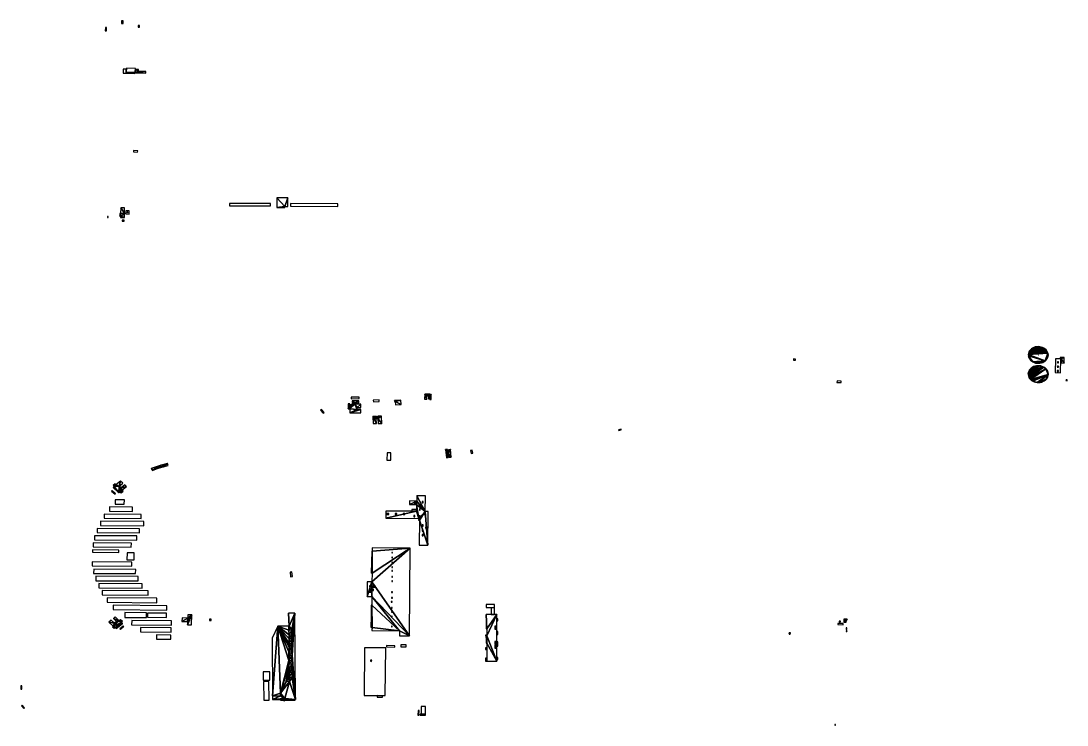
# Model space of a CAD drawing. Extents: x -35430092 to -35393830, y 11991942 to 12015432.
# Drawn here: x -35413546 to -35404785, y 12009536 to 12015432 of the extents above; entities that cross this region are included whole.
import ezdxf

# ---------------------------------------------------------------- set-up
doc = ezdxf.new("R2010")
doc.units = 0

msp = doc.modelspace()

# ---------------------------------------------------------------- linework, layer by layer
at = {"layer": 'mg_to_dxf', "color": 52}
for points in [[(-35412702.75, 12015432.16), (-35412702.75, 12015411.28), (-35412688.83, 12015411.28), (-35412688.83, 12015432.16)], [(-35412830.82, 12015350.03), (-35412830.82, 12015376.48), (-35412839.17, 12015376.48), (-35412841.96, 12015350.03)], [(-35412563.55, 12015380.66), (-35412552.41, 12015380.66), (-35412552.41, 12015393.19), (-35412563.55, 12015393.19)], [(-35412688.83, 12015028.47), (-35412688.83, 12014995.07), (-35412663.78, 12014995.07), (-35412663.78, 12015027.08)], [(-35412663.78, 12015003.42), (-35412588.61, 12015002.03), (-35412585.82, 12015034.04), (-35412660.99, 12015036.83)], [(-35412591.39, 12014996.46), (-35412591.39, 12014996.46), (-35412663.78, 12015002.03), (-35412663.78, 12014993.67)], [(-35412591.39, 12014996.46), (-35412591.39, 12014996.46), (-35412585.82, 12015000.63), (-35412663.78, 12015002.03)], [(-35412591.39, 12014996.46), (-35412591.39, 12014996.46), (-35412663.78, 12014993.67), (-35412591.39, 12014992.28)], [(-35412591.39, 12014996.46), (-35412591.39, 12014996.46), (-35412499.52, 12015008.99), (-35412585.82, 12015000.63)], [(-35412591.39, 12014996.46), (-35412591.39, 12014996.46), (-35412499.52, 12014995.07), (-35412499.52, 12015008.99)], [(-35412560.77, 12015010.38), (-35412560.77, 12015010.38), (-35412585.82, 12015025.69), (-35412585.82, 12015000.63)], [(-35412560.77, 12015010.38), (-35412560.77, 12015010.38), (-35412560.77, 12015025.69), (-35412585.82, 12015025.69)], [(-35412585.82, 12015000.63), (-35412585.82, 12015000.63), (-35412499.52, 12015008.99), (-35412560.77, 12015010.38)], [(-35412602.53, 12014335.24), (-35412569.12, 12014332.46), (-35412566.33, 12014343.59), (-35412602.53, 12014347.77)], [(-35411335.77, 12013878.65), (-35411335.77, 12013878.65), (-35411310.72, 12013951.04), (-35411402.59, 12013951.04)], [(-35411335.77, 12013878.65), (-35411335.77, 12013878.65), (-35411402.59, 12013951.04), (-35411402.59, 12013870.3)], [(-35411335.77, 12013878.65), (-35411335.77, 12013878.65), (-35411310.72, 12013878.65), (-35411310.72, 12013951.04)], [(-35412677.7, 12013822.97), (-35412677.7, 12013822.97), (-35412708.32, 12013867.52), (-35412711.11, 12013818.79)], [(-35412677.7, 12013822.97), (-35412677.7, 12013822.97), (-35412677.7, 12013866.12), (-35412708.32, 12013867.52)], [(-35412666.56, 12013841.07), (-35412666.56, 12013816.01), (-35412638.72, 12013814.62), (-35412638.72, 12013841.07)], [(-35412652.64, 12013827.15), (-35412652.64, 12013827.15), (-35412655.42, 12013829.93), (-35412655.42, 12013827.15)], [(-35412649.86, 12013828.54), (-35412649.86, 12013828.54), (-35412655.42, 12013829.93), (-35412652.64, 12013827.15)], [(-35412649.86, 12013828.54), (-35412649.86, 12013828.54), (-35412649.86, 12013829.93), (-35412655.42, 12013829.93)], [(-35411455.49, 12013902.32), (-35411800.71, 12013902.32), (-35411800.71, 12013882.83), (-35411455.49, 12013882.83)], [(-35411335.77, 12013878.65), (-35411335.77, 12013878.65), (-35411402.59, 12013870.3), (-35411335.77, 12013870.3)], [(-35411288.45, 12013881.44), (-35410893.11, 12013878.65), (-35410893.11, 12013900.92), (-35411288.45, 12013903.71)], [(-35412816.9, 12013786.78), (-35412816.9, 12013795.13), (-35412822.47, 12013795.13), (-35412822.47, 12013786.78)], [(-35412711.11, 12013818.79), (-35412711.11, 12013818.79), (-35412716.67, 12013797.91), (-35412711.11, 12013797.91)], [(-35412711.11, 12013818.79), (-35412711.11, 12013818.79), (-35412716.67, 12013818.79), (-35412716.67, 12013797.91)], [(-35412711.11, 12013818.79), (-35412711.11, 12013818.79), (-35412677.7, 12013814.62), (-35412677.7, 12013822.97)], [(-35412677.7, 12013814.62), (-35412677.7, 12013814.62), (-35412711.11, 12013818.79), (-35412711.11, 12013797.91)], [(-35412711.11, 12013797.91), (-35412711.11, 12013797.91), (-35412677.7, 12013785.39), (-35412677.7, 12013814.62)], [(-35412711.11, 12013797.91), (-35412711.11, 12013797.91), (-35412711.11, 12013786.78), (-35412677.7, 12013785.39)], [(-35412697.19, 12013754.76), (-35412680.48, 12013754.76), (-35412680.48, 12013764.5), (-35412697.19, 12013764.5)], [(-35412677.7, 12013814.62), (-35412677.7, 12013814.62), (-35412674.91, 12013822.97), (-35412677.7, 12013822.97)], [(-35412677.7, 12013814.62), (-35412677.7, 12013814.62), (-35412674.91, 12013814.62), (-35412674.91, 12013822.97)], [(-35405082.75, 12012687.07), (-35405082.75, 12012687.07), (-35405091.1, 12012678.72), (-35404990.87, 12012696.81)], [(-35404990.87, 12012696.81), (-35404990.87, 12012696.81), (-35405091.1, 12012678.72), (-35404979.74, 12012692.64)], [(-35405091.1, 12012678.72), (-35405091.1, 12012678.72), (-35404960.25, 12012677.32), (-35404979.74, 12012692.64)], [(-35405074.39, 12012692.64), (-35405074.39, 12012692.64), (-35405082.75, 12012687.07), (-35404990.87, 12012696.81)], [(-35405074.39, 12012692.64), (-35405074.39, 12012692.64), (-35404990.87, 12012696.81), (-35405063.26, 12012698.2)], [(-35405063.26, 12012698.2), (-35405063.26, 12012698.2), (-35405038.2, 12012703.77), (-35405052.12, 12012702.38)], [(-35405063.26, 12012698.2), (-35405063.26, 12012698.2), (-35404990.87, 12012696.81), (-35405038.2, 12012703.77)], [(-35405038.2, 12012703.77), (-35405038.2, 12012703.77), (-35405013.14, 12012703.77), (-35405027.07, 12012705.17)], [(-35404990.87, 12012696.81), (-35404990.87, 12012696.81), (-35405002.01, 12012700.99), (-35405038.2, 12012703.77)], [(-35405038.2, 12012703.77), (-35405038.2, 12012703.77), (-35405002.01, 12012700.99), (-35405013.14, 12012703.77)], [(-35404979.74, 12012692.64), (-35404979.74, 12012692.64), (-35404960.25, 12012677.32), (-35404968.6, 12012685.68)], [(-35405110.59, 12012639.74), (-35405110.59, 12012639.74), (-35404946.33, 12012649.48), (-35405107.8, 12012650.88)], [(-35405110.59, 12012639.74), (-35405110.59, 12012639.74), (-35404968.6, 12012585.45), (-35404946.33, 12012649.48)], [(-35405107.8, 12012628.6), (-35405107.8, 12012628.6), (-35404968.6, 12012585.45), (-35405110.59, 12012639.74)], [(-35405107.8, 12012650.88), (-35405107.8, 12012650.88), (-35404949.11, 12012659.23), (-35405105.02, 12012660.62)], [(-35405107.8, 12012650.88), (-35405107.8, 12012650.88), (-35404946.33, 12012649.48), (-35404949.11, 12012659.23)], [(-35405096.67, 12012599.37), (-35405096.67, 12012599.37), (-35405107.8, 12012628.6), (-35405102.24, 12012609.11)], [(-35405071.61, 12012577.1), (-35405071.61, 12012577.1), (-35405107.8, 12012628.6), (-35405096.67, 12012599.37)], [(-35405107.8, 12012628.6), (-35405107.8, 12012628.6), (-35405107.8, 12012618.86), (-35405102.24, 12012609.11)], [(-35405071.61, 12012577.1), (-35405071.61, 12012577.1), (-35404968.6, 12012585.45), (-35405107.8, 12012628.6)], [(-35405105.02, 12012660.62), (-35405105.02, 12012660.62), (-35404954.68, 12012668.97), (-35405099.45, 12012670.36)], [(-35405105.02, 12012660.62), (-35405105.02, 12012660.62), (-35404949.11, 12012659.23), (-35404954.68, 12012668.97)], [(-35405099.45, 12012670.36), (-35405099.45, 12012670.36), (-35404960.25, 12012677.32), (-35405091.1, 12012678.72)], [(-35405099.45, 12012670.36), (-35405099.45, 12012670.36), (-35404954.68, 12012668.97), (-35404960.25, 12012677.32)], [(-35405027.07, 12012635.56), (-35405027.07, 12012635.56), (-35405027.07, 12012636.96), (-35405027.07, 12012635.56)], [(-35405024.28, 12012635.56), (-35405024.28, 12012635.56), (-35405027.07, 12012636.96), (-35405027.07, 12012635.56)], [(-35405024.28, 12012635.56), (-35405024.28, 12012635.56), (-35405024.28, 12012636.96), (-35405027.07, 12012636.96)], [(-35405024.28, 12012635.56), (-35405024.28, 12012635.56), (-35405024.28, 12012636.96), (-35405024.28, 12012635.56)], [(-35404946.33, 12012649.48), (-35404946.33, 12012649.48), (-35404968.6, 12012585.45), (-35404951.9, 12012607.72)], [(-35404951.9, 12012607.72), (-35404951.9, 12012607.72), (-35404968.6, 12012585.45), (-35404957.46, 12012597.98)], [(-35404946.33, 12012649.48), (-35404946.33, 12012649.48), (-35404951.9, 12012607.72), (-35404946.33, 12012617.47)], [(-35404946.33, 12012649.48), (-35404946.33, 12012649.48), (-35404946.33, 12012617.47), (-35404943.54, 12012638.35)], [(-35404943.54, 12012638.35), (-35404943.54, 12012638.35), (-35404946.33, 12012617.47), (-35404943.54, 12012627.21)], [(-35404840.53, 12012486.62), (-35404837.75, 12012602.15), (-35404882.29, 12012603.55), (-35404885.08, 12012488.01)], [(-35404834.96, 12012603.55), (-35404834.96, 12012603.55), (-35404840.53, 12012616.07), (-35404840.53, 12012603.55)], [(-35404834.96, 12012603.55), (-35404834.96, 12012603.55), (-35404809.91, 12012614.68), (-35404840.53, 12012616.07)], [(-35404834.96, 12012603.55), (-35404834.96, 12012603.55), (-35404809.91, 12012567.35), (-35404809.91, 12012614.68)], [(-35404834.96, 12012603.55), (-35404834.96, 12012603.55), (-35404834.96, 12012568.75), (-35404809.91, 12012567.35)], [(-35407076.14, 12012591.02), (-35407059.44, 12012591.02), (-35407059.44, 12012600.76), (-35407076.14, 12012602.15)], [(-35405105.02, 12012497.75), (-35405105.02, 12012497.75), (-35405110.59, 12012476.87), (-35405029.85, 12012545.08)], [(-35405029.85, 12012545.08), (-35405029.85, 12012545.08), (-35405110.59, 12012476.87), (-35405015.93, 12012545.08)], [(-35405110.59, 12012476.87), (-35405110.59, 12012476.87), (-35404993.66, 12012539.51), (-35405015.93, 12012545.08)], [(-35405110.59, 12012467.13), (-35405110.59, 12012467.13), (-35404993.66, 12012539.51), (-35405110.59, 12012476.87)], [(-35405110.59, 12012467.13), (-35405110.59, 12012467.13), (-35404979.74, 12012533.94), (-35404993.66, 12012539.51)], [(-35405107.8, 12012455.99), (-35405107.8, 12012455.99), (-35404979.74, 12012533.94), (-35405110.59, 12012467.13)], [(-35405107.8, 12012455.99), (-35405107.8, 12012455.99), (-35405105.02, 12012446.25), (-35404979.74, 12012533.94)], [(-35405102.24, 12012507.5), (-35405102.24, 12012507.5), (-35405105.02, 12012497.75), (-35405029.85, 12012545.08)], [(-35405105.02, 12012446.25), (-35405105.02, 12012446.25), (-35404963.03, 12012520.02), (-35404979.74, 12012533.94)], [(-35405099.45, 12012436.5), (-35405099.45, 12012436.5), (-35404963.03, 12012520.02), (-35405105.02, 12012446.25)], [(-35405102.24, 12012507.5), (-35405102.24, 12012507.5), (-35405029.85, 12012545.08), (-35405093.88, 12012517.24)], [(-35405099.45, 12012436.5), (-35405099.45, 12012436.5), (-35405091.1, 12012428.15), (-35404963.03, 12012520.02)], [(-35405071.61, 12012577.1), (-35405071.61, 12012577.1), (-35405096.67, 12012599.37), (-35405091.1, 12012591.02)], [(-35405093.88, 12012517.24), (-35405093.88, 12012517.24), (-35405029.85, 12012545.08), (-35405085.53, 12012524.2)], [(-35405082.75, 12012582.67), (-35405082.75, 12012582.67), (-35405071.61, 12012577.1), (-35405091.1, 12012591.02)], [(-35405091.1, 12012428.15), (-35405091.1, 12012428.15), (-35404943.54, 12012471.3), (-35404963.03, 12012520.02)], [(-35405029.85, 12012545.08), (-35405029.85, 12012545.08), (-35405054.91, 12012542.3), (-35405085.53, 12012524.2)], [(-35405085.53, 12012524.2), (-35405085.53, 12012524.2), (-35405054.91, 12012542.3), (-35405077.18, 12012531.16)], [(-35405077.18, 12012531.16), (-35405077.18, 12012531.16), (-35405054.91, 12012542.3), (-35405066.04, 12012538.12)], [(-35405060.47, 12012571.53), (-35405060.47, 12012571.53), (-35404968.6, 12012585.45), (-35405071.61, 12012577.1)], [(-35405049.34, 12012567.35), (-35405049.34, 12012567.35), (-35404968.6, 12012585.45), (-35405060.47, 12012571.53)], [(-35405029.85, 12012545.08), (-35405029.85, 12012545.08), (-35405040.99, 12012545.08), (-35405054.91, 12012542.3)], [(-35405035.42, 12012565.96), (-35405035.42, 12012565.96), (-35404968.6, 12012585.45), (-35405049.34, 12012567.35)], [(-35405024.28, 12012565.96), (-35405024.28, 12012565.96), (-35404968.6, 12012585.45), (-35405035.42, 12012565.96)], [(-35404968.6, 12012585.45), (-35404968.6, 12012585.45), (-35405024.28, 12012565.96), (-35404988.09, 12012572.92)], [(-35404988.09, 12012572.92), (-35404988.09, 12012572.92), (-35405024.28, 12012565.96), (-35404999.22, 12012568.75)], [(-35405024.28, 12012565.96), (-35405024.28, 12012565.96), (-35405013.14, 12012565.96), (-35404999.22, 12012568.75)], [(-35405015.93, 12012545.08), (-35405015.93, 12012545.08), (-35404993.66, 12012539.51), (-35405004.79, 12012543.69)], [(-35404968.6, 12012585.45), (-35404968.6, 12012585.45), (-35404988.09, 12012572.92), (-35404976.95, 12012578.49)], [(-35404979.74, 12012533.94), (-35404979.74, 12012533.94), (-35404963.03, 12012520.02), (-35404971.38, 12012528.38)], [(-35404957.46, 12012597.98), (-35404957.46, 12012597.98), (-35404968.6, 12012585.45), (-35404963.03, 12012589.63)], [(-35404963.03, 12012520.02), (-35404963.03, 12012520.02), (-35404946.33, 12012492.18), (-35404949.11, 12012501.93)], [(-35404954.68, 12012511.67), (-35404954.68, 12012511.67), (-35404963.03, 12012520.02), (-35404949.11, 12012501.93)], [(-35404963.03, 12012520.02), (-35404963.03, 12012520.02), (-35404943.54, 12012471.3), (-35404946.33, 12012492.18)], [(-35404868.37, 12012532.55), (-35404857.24, 12012532.55), (-35404857.24, 12012540.9), (-35404865.59, 12012540.9)], [(-35404865.59, 12012568.75), (-35404857.24, 12012568.75), (-35404857.24, 12012577.1), (-35404865.59, 12012577.1)], [(-35404865.59, 12012570.14), (-35404857.24, 12012570.14), (-35404857.24, 12012575.71), (-35404865.59, 12012575.71)], [(-35404865.59, 12012533.94), (-35404857.24, 12012533.94), (-35404857.24, 12012539.51), (-35404865.59, 12012539.51)], [(-35405105.02, 12012497.75), (-35405105.02, 12012497.75), (-35405110.59, 12012488.01), (-35405110.59, 12012476.87)], [(-35405082.75, 12012419.8), (-35405082.75, 12012419.8), (-35404943.54, 12012471.3), (-35405091.1, 12012428.15)], [(-35405071.61, 12012414.23), (-35405071.61, 12012414.23), (-35404943.54, 12012471.3), (-35405082.75, 12012419.8)], [(-35404943.54, 12012471.3), (-35404943.54, 12012471.3), (-35405071.61, 12012414.23), (-35405035.42, 12012404.49)], [(-35405024.28, 12012403.09), (-35405024.28, 12012403.09), (-35404943.54, 12012471.3), (-35405035.42, 12012404.49)], [(-35405027.07, 12012476.87), (-35405027.07, 12012476.87), (-35405027.07, 12012478.26)], [(-35405024.28, 12012476.87), (-35405024.28, 12012476.87), (-35405027.07, 12012478.26), (-35405027.07, 12012476.87)], [(-35405024.28, 12012476.87), (-35405024.28, 12012476.87), (-35405024.28, 12012478.26), (-35405027.07, 12012478.26)], [(-35405027.07, 12012476.87), (-35405027.07, 12012476.87), (-35405024.28, 12012475.48), (-35405024.28, 12012476.87)], [(-35405027.07, 12012476.87), (-35405027.07, 12012476.87), (-35405027.07, 12012475.48), (-35405024.28, 12012475.48)], [(-35405024.28, 12012403.09), (-35405024.28, 12012403.09), (-35404960.25, 12012430.93), (-35404943.54, 12012471.3)], [(-35405010.36, 12012404.49), (-35405010.36, 12012404.49), (-35404960.25, 12012430.93), (-35405024.28, 12012403.09)], [(-35404999.22, 12012407.27), (-35404999.22, 12012407.27), (-35404960.25, 12012430.93), (-35405010.36, 12012404.49)], [(-35404976.95, 12012418.41), (-35404976.95, 12012418.41), (-35404960.25, 12012430.93), (-35404999.22, 12012407.27)], [(-35404976.95, 12012418.41), (-35404976.95, 12012418.41), (-35404965.82, 12012425.37), (-35404960.25, 12012430.93)], [(-35404943.54, 12012471.3), (-35404943.54, 12012471.3), (-35404960.25, 12012430.93), (-35404949.11, 12012449.03)], [(-35404949.11, 12012449.03), (-35404949.11, 12012449.03), (-35404960.25, 12012430.93), (-35404951.9, 12012440.68)], [(-35404949.11, 12012449.03), (-35404949.11, 12012449.03), (-35404943.54, 12012460.17), (-35404943.54, 12012471.3)], [(-35404946.33, 12012492.18), (-35404946.33, 12012492.18), (-35404943.54, 12012471.3), (-35404943.54, 12012481.05)], [(-35404868.37, 12012497.75), (-35404857.24, 12012497.75), (-35404857.24, 12012506.1), (-35404868.37, 12012506.1)], [(-35404865.59, 12012497.75), (-35404860.02, 12012497.75), (-35404857.24, 12012504.71), (-35404865.59, 12012504.71)], [(-35406714.21, 12012403.09), (-35406678.02, 12012403.09), (-35406678.02, 12012415.62), (-35406711.43, 12012417.01)], [(-35405071.61, 12012414.23), (-35405071.61, 12012414.23), (-35405060.47, 12012408.66), (-35405049.34, 12012405.88)], [(-35405049.34, 12012405.88), (-35405049.34, 12012405.88), (-35405035.42, 12012404.49), (-35405071.61, 12012414.23)], [(-35404976.95, 12012418.41), (-35404976.95, 12012418.41), (-35404999.22, 12012407.27), (-35404988.09, 12012411.45)], [(-35404784.85, 12012418.41), (-35404784.85, 12012425.37), (-35404793.2, 12012425.37), (-35404795.99, 12012419.8)], [(-35410781.74, 12012268.07), (-35410714.93, 12012269.46), (-35410714.93, 12012281.99), (-35410781.74, 12012280.59)], [(-35410592.43, 12012243.01), (-35410545.1, 12012245.79), (-35410545.1, 12012259.71), (-35410595.21, 12012256.93)], [(-35410411.46, 12012245.79), (-35410411.46, 12012245.79), (-35410364.13, 12012256.93), (-35410417.03, 12012254.15)], [(-35410411.46, 12012245.79), (-35410411.46, 12012245.79), (-35410417.03, 12012254.15), (-35410417.03, 12012245.79)], [(-35410411.46, 12012245.79), (-35410411.46, 12012245.79), (-35410361.35, 12012220.74), (-35410364.13, 12012256.93)], [(-35410163.68, 12012305.65), (-35410163.68, 12012305.65), (-35410166.46, 12012265.28), (-35410146.98, 12012265.28)], [(-35410163.68, 12012305.65), (-35410163.68, 12012305.65), (-35410146.98, 12012265.28), (-35410146.98, 12012291.73)], [(-35410133.05, 12012291.73), (-35410133.05, 12012291.73), (-35410163.68, 12012305.65), (-35410146.98, 12012291.73)], [(-35410121.92, 12012302.87), (-35410121.92, 12012302.87), (-35410163.68, 12012305.65), (-35410133.05, 12012291.73)], [(-35410121.92, 12012302.87), (-35410121.92, 12012302.87), (-35410121.92, 12012305.65), (-35410163.68, 12012305.65)], [(-35410121.92, 12012266.67), (-35410121.92, 12012266.67), (-35410121.92, 12012302.87), (-35410133.05, 12012291.73)], [(-35410133.05, 12012291.73), (-35410133.05, 12012291.73), (-35410133.05, 12012266.67), (-35410121.92, 12012266.67)], [(-35410121.92, 12012266.67), (-35410121.92, 12012266.67), (-35410110.78, 12012262.5), (-35410110.78, 12012302.87)], [(-35410121.92, 12012266.67), (-35410121.92, 12012266.67), (-35410110.78, 12012302.87), (-35410121.92, 12012302.87)], [(-35410121.92, 12012266.67), (-35410121.92, 12012266.67), (-35410121.92, 12012262.5), (-35410110.78, 12012262.5)], [(-35411037.88, 12012172.02), (-35411015.61, 12012146.96), (-35411007.25, 12012152.53), (-35411029.53, 12012177.58)], [(-35410792.88, 12012217.95), (-35410792.88, 12012217.95), (-35410806.8, 12012224.91), (-35410806.8, 12012184.54)], [(-35410792.88, 12012217.95), (-35410792.88, 12012217.95), (-35410792.88, 12012224.91), (-35410806.8, 12012224.91)], [(-35410806.8, 12012184.54), (-35410806.8, 12012184.54), (-35410751.12, 12012223.52), (-35410776.18, 12012217.95)], [(-35410806.8, 12012184.54), (-35410806.8, 12012184.54), (-35410792.88, 12012184.54), (-35410751.12, 12012223.52)], [(-35410792.88, 12012217.95), (-35410792.88, 12012217.95), (-35410806.8, 12012184.54), (-35410776.18, 12012217.95)], [(-35410792.88, 12012184.54), (-35410792.88, 12012184.54), (-35410731.63, 12012178.98), (-35410751.12, 12012223.52)], [(-35410792.88, 12012184.54), (-35410792.88, 12012184.54), (-35410792.88, 12012149.74), (-35410731.63, 12012178.98)], [(-35410792.88, 12012149.74), (-35410792.88, 12012149.74), (-35410698.22, 12012178.98), (-35410731.63, 12012178.98)], [(-35410792.88, 12012149.74), (-35410792.88, 12012149.74), (-35410698.22, 12012151.13), (-35410698.22, 12012178.98)], [(-35410759.47, 12012224.91), (-35410759.47, 12012224.91), (-35410776.18, 12012224.91), (-35410776.18, 12012217.95)], [(-35410776.18, 12012217.95), (-35410776.18, 12012217.95), (-35410751.12, 12012223.52), (-35410759.47, 12012224.91)], [(-35410751.12, 12012234.66), (-35410751.12, 12012234.66), (-35410717.71, 12012249.97), (-35410773.39, 12012249.97)], [(-35410773.39, 12012249.97), (-35410773.39, 12012249.97), (-35410773.39, 12012237.44), (-35410759.47, 12012237.44)], [(-35410751.12, 12012234.66), (-35410751.12, 12012234.66), (-35410773.39, 12012249.97), (-35410759.47, 12012237.44)], [(-35410751.12, 12012223.52), (-35410751.12, 12012223.52), (-35410759.47, 12012237.44), (-35410759.47, 12012224.91)], [(-35410751.12, 12012223.52), (-35410751.12, 12012223.52), (-35410751.12, 12012234.66), (-35410759.47, 12012237.44)], [(-35410751.12, 12012234.66), (-35410751.12, 12012234.66), (-35410717.71, 12012234.66), (-35410717.71, 12012249.97)], [(-35410731.63, 12012195.68), (-35410731.63, 12012195.68), (-35410698.22, 12012223.52), (-35410751.12, 12012223.52)], [(-35410751.12, 12012223.52), (-35410751.12, 12012223.52), (-35410731.63, 12012178.98), (-35410731.63, 12012195.68)], [(-35410731.63, 12012195.68), (-35410731.63, 12012195.68), (-35410698.22, 12012195.68), (-35410698.22, 12012223.52)], [(-35410411.46, 12012245.79), (-35410411.46, 12012245.79), (-35410408.68, 12012217.95), (-35410361.35, 12012220.74)], [(-35410570.15, 12012116.33), (-35410570.15, 12012116.33), (-35410570.15, 12012121.9), (-35410598, 12012120.51)], [(-35410598, 12012120.51), (-35410598, 12012120.51), (-35410567.37, 12012060.65), (-35410570.15, 12012101.02)], [(-35410598, 12012120.51), (-35410598, 12012120.51), (-35410595.21, 12012060.65), (-35410567.37, 12012060.65)], [(-35410570.15, 12012116.33), (-35410570.15, 12012116.33), (-35410598, 12012120.51), (-35410570.15, 12012101.02)], [(-35410570.15, 12012101.02), (-35410570.15, 12012101.02), (-35410525.61, 12012123.29), (-35410556.23, 12012116.33)], [(-35410570.15, 12012101.02), (-35410570.15, 12012101.02), (-35410556.23, 12012102.41), (-35410525.61, 12012123.29)], [(-35410570.15, 12012116.33), (-35410570.15, 12012116.33), (-35410570.15, 12012101.02), (-35410556.23, 12012116.33)], [(-35410556.23, 12012102.41), (-35410556.23, 12012102.41), (-35410522.83, 12012062.04), (-35410525.61, 12012123.29)], [(-35410525.61, 12012123.29), (-35410525.61, 12012123.29), (-35410556.23, 12012121.9), (-35410556.23, 12012116.33)], [(-35410556.23, 12012102.41), (-35410556.23, 12012102.41), (-35410553.45, 12012060.65), (-35410522.83, 12012062.04)], [(-35408537.78, 12012003.58), (-35408518.29, 12012007.75), (-35408518.29, 12012013.32), (-35408540.57, 12012009.15)], [(-35410478.28, 12011815.65), (-35410481.06, 12011754.4), (-35410447.66, 12011754.4), (-35410447.66, 12011815.65)], [(-35409971.58, 12011828.18), (-35409971.58, 12011828.18), (-35409974.36, 12011843.49), (-35409991.07, 12011842.1)], [(-35409991.07, 12011842.1), (-35409991.07, 12011842.1), (-35409968.79, 12011775.28), (-35409971.58, 12011808.69)], [(-35409991.07, 12011842.1), (-35409991.07, 12011842.1), (-35409982.71, 12011773.89), (-35409968.79, 12011775.28)], [(-35409971.58, 12011828.18), (-35409971.58, 12011828.18), (-35409991.07, 12011842.1), (-35409971.58, 12011808.69)], [(-35409971.58, 12011808.69), (-35409971.58, 12011808.69), (-35409949.31, 12011842.1), (-35409966.01, 12011829.57)], [(-35409971.58, 12011808.69), (-35409971.58, 12011808.69), (-35409966.01, 12011810.09), (-35409949.31, 12011842.1)], [(-35409971.58, 12011828.18), (-35409971.58, 12011828.18), (-35409971.58, 12011808.69), (-35409966.01, 12011829.57)], [(-35409966.01, 12011810.09), (-35409966.01, 12011810.09), (-35409943.74, 12011779.46), (-35409949.31, 12011842.1)], [(-35409949.31, 12011842.1), (-35409949.31, 12011842.1), (-35409966.01, 12011840.71), (-35409966.01, 12011829.57)], [(-35409782.26, 12011833.75), (-35409776.69, 12011810.09), (-35409762.77, 12011811.48), (-35409768.34, 12011836.53)], [(-35409966.01, 12011810.09), (-35409966.01, 12011810.09), (-35409963.23, 12011778.07), (-35409943.74, 12011779.46)], [(-35412432.7, 12011673.67), (-35412432.7, 12011673.67), (-35412413.21, 12011698.72), (-35412454.97, 12011683.41)], [(-35412432.7, 12011673.67), (-35412432.7, 12011673.67), (-35412454.97, 12011683.41), (-35412443.84, 12011668.1)], [(-35412371.45, 12011711.25), (-35412371.45, 12011711.25), (-35412413.21, 12011698.72), (-35412432.7, 12011673.67)], [(-35412393.72, 12011686.19), (-35412393.72, 12011686.19), (-35412371.45, 12011711.25), (-35412432.7, 12011673.67)], [(-35412318.55, 12011725.17), (-35412318.55, 12011725.17), (-35412329.69, 12011722.39), (-35412393.72, 12011686.19)], [(-35412354.75, 12011697.33), (-35412354.75, 12011697.33), (-35412318.55, 12011725.17), (-35412393.72, 12011686.19)], [(-35412393.72, 12011686.19), (-35412393.72, 12011686.19), (-35412329.69, 12011722.39), (-35412371.45, 12011711.25)], [(-35412354.75, 12011697.33), (-35412354.75, 12011697.33), (-35412312.98, 12011708.47), (-35412318.55, 12011725.17)], [(-35412750.08, 12011546.99), (-35412750.08, 12011546.99), (-35412758.44, 12011555.34), (-35412775.14, 12011541.42)], [(-35412722.24, 12011537.25), (-35412722.24, 12011537.25), (-35412711.11, 12011579.01), (-35412750.08, 12011546.99)], [(-35412722.24, 12011537.25), (-35412722.24, 12011537.25), (-35412691.62, 12011560.91), (-35412711.11, 12011579.01)], [(-35412783.49, 12011499.66), (-35412789.06, 12011495.49), (-35412758.44, 12011470.43), (-35412752.87, 12011474.6)], [(-35412750.08, 12011546.99), (-35412750.08, 12011546.99), (-35412775.14, 12011541.42), (-35412766.79, 12011533.07)], [(-35412766.79, 12011533.07), (-35412766.79, 12011533.07), (-35412775.14, 12011526.11), (-35412725.03, 12011481.57)], [(-35412766.79, 12011533.07), (-35412766.79, 12011533.07), (-35412722.24, 12011537.25), (-35412750.08, 12011546.99)], [(-35412766.79, 12011533.07), (-35412766.79, 12011533.07), (-35412725.03, 12011481.57), (-35412722.24, 12011537.25)], [(-35412722.24, 12011537.25), (-35412722.24, 12011537.25), (-35412725.03, 12011481.57), (-35412716.67, 12011489.92)], [(-35412722.24, 12011537.25), (-35412722.24, 12011537.25), (-35412716.67, 12011489.92), (-35412705.54, 12011523.33)], [(-35412716.67, 12011489.92), (-35412716.67, 12011489.92), (-35412699.97, 12011502.45), (-35412705.54, 12011523.33)], [(-35412716.67, 12011489.92), (-35412716.67, 12011489.92), (-35412688.83, 12011494.09), (-35412699.97, 12011502.45)], [(-35412716.67, 12011489.92), (-35412716.67, 12011489.92), (-35412705.54, 12011481.57), (-35412688.83, 12011494.09)], [(-35412705.54, 12011523.33), (-35412705.54, 12011523.33), (-35412660.99, 12011533.07), (-35412674.91, 12011546.99)], [(-35412705.54, 12011523.33), (-35412705.54, 12011523.33), (-35412699.97, 12011502.45), (-35412660.99, 12011533.07)], [(-35412758.44, 12011385.51), (-35412680.48, 12011385.51), (-35412677.7, 12011420.32), (-35412758.44, 12011421.71)], [(-35410230.5, 12011410.57), (-35410230.5, 12011410.57), (-35410291.75, 12011411.96), (-35410291.75, 12011381.34)], [(-35410230.5, 12011410.57), (-35410230.5, 12011410.57), (-35410291.75, 12011381.34), (-35410233.28, 12011381.34)], [(-35410252.77, 12011391.08), (-35410227.71, 12011391.08), (-35410227.71, 12011400.83), (-35410252.77, 12011400.83)], [(-35410252.77, 12011392.47), (-35410230.5, 12011392.47), (-35410230.5, 12011399.43), (-35410252.77, 12011399.43)], [(-35410233.28, 12011381.34), (-35410233.28, 12011381.34), (-35410160.9, 12011324.27), (-35410230.5, 12011410.57)], [(-35410233.28, 12011325.66), (-35410233.28, 12011325.66), (-35410213.79, 12011265.8), (-35410233.28, 12011381.34)], [(-35410213.79, 12011265.8), (-35410213.79, 12011265.8), (-35410160.9, 12011324.27), (-35410233.28, 12011381.34)], [(-35410160.9, 12011324.27), (-35410160.9, 12011324.27), (-35410230.5, 12011455.12), (-35410230.5, 12011410.57)], [(-35410160.9, 12011324.27), (-35410160.9, 12011324.27), (-35410158.11, 12011455.12), (-35410230.5, 12011455.12)], [(-35410208.22, 12011367.42), (-35410199.87, 12011367.42), (-35410199.87, 12011378.55), (-35410208.22, 12011378.55)], [(-35410208.22, 12011367.42), (-35410202.66, 12011367.42), (-35410202.66, 12011377.16), (-35410208.22, 12011377.16)], [(-35410185.95, 12011395.26), (-35410177.6, 12011395.26), (-35410177.6, 12011406.4), (-35410185.95, 12011406.4)], [(-35410185.95, 12011395.26), (-35410180.38, 12011395.26), (-35410180.38, 12011405), (-35410185.95, 12011405)], [(-35412850.31, 12011268.58), (-35412538.49, 12011265.8), (-35412538.49, 12011299.21), (-35412850.31, 12011301.99)], [(-35412805.76, 12011327.05), (-35412610.88, 12011324.27), (-35412610.88, 12011360.46), (-35412805.76, 12011363.24)], [(-35410233.28, 12011325.66), (-35410233.28, 12011325.66), (-35410489.42, 12011327.05), (-35410489.42, 12011267.19)], [(-35410233.28, 12011325.66), (-35410233.28, 12011325.66), (-35410489.42, 12011267.19), (-35410213.79, 12011265.8)], [(-35410481.06, 12011297.82), (-35410464.36, 12011297.82), (-35410464.36, 12011307.56), (-35410481.06, 12011307.56)], [(-35410478.28, 12011299.21), (-35410467.14, 12011299.21), (-35410467.14, 12011306.17), (-35410478.28, 12011306.17)], [(-35410411.46, 12011299.21), (-35410397.54, 12011299.21), (-35410397.54, 12011306.17), (-35410411.46, 12011306.17)], [(-35410411.46, 12011297.82), (-35410397.54, 12011297.82), (-35410397.54, 12011306.17), (-35410411.46, 12011306.17)], [(-35410344.64, 12011297.82), (-35410330.72, 12011297.82), (-35410330.72, 12011306.17), (-35410344.64, 12011306.17)], [(-35410344.64, 12011299.21), (-35410330.72, 12011297.82), (-35410330.72, 12011304.78), (-35410344.64, 12011304.78)], [(-35410233.28, 12011327.05), (-35410233.28, 12011340.97), (-35410272.26, 12011340.97), (-35410272.26, 12011327.05)], [(-35410255.55, 12011278.33), (-35410247.2, 12011278.33), (-35410247.2, 12011290.86), (-35410255.55, 12011290.86)], [(-35410252.77, 12011279.72), (-35410247.2, 12011279.72), (-35410247.2, 12011289.46), (-35410252.77, 12011289.46)], [(-35410213.79, 12011265.8), (-35410213.79, 12011265.8), (-35410208.22, 12011251.88), (-35410160.9, 12011324.27)], [(-35410208.22, 12011335.4), (-35410202.66, 12011335.4), (-35410202.66, 12011345.15), (-35410208.22, 12011345.15)], [(-35410208.22, 12011334.01), (-35410202.66, 12011334.01), (-35410202.66, 12011345.15), (-35410208.22, 12011345.15)], [(-35410208.22, 12011251.88), (-35410208.22, 12011251.88), (-35410138.62, 12011043.07), (-35410160.9, 12011324.27)], [(-35410169.25, 12011300.6), (-35410163.68, 12011300.6), (-35410163.68, 12011310.34), (-35410169.25, 12011310.34)], [(-35410169.25, 12011299.21), (-35410160.9, 12011299.21), (-35410160.9, 12011310.34), (-35410169.25, 12011310.34)], [(-35410160.9, 12011324.27), (-35410160.9, 12011324.27), (-35410138.62, 12011043.07), (-35410135.84, 12011324.27)], [(-35412880.93, 12011242.13), (-35412880.93, 12011205.94), (-35412516.22, 12011204.55), (-35412516.22, 12011239.35)], [(-35410213.79, 12011265.8), (-35410213.79, 12011265.8), (-35410216.58, 12011251.88), (-35410208.22, 12011251.88)], [(-35410211.01, 12011278.33), (-35410205.44, 12011278.33), (-35410205.44, 12011288.07), (-35410211.01, 12011288.07)], [(-35410211.01, 12011276.94), (-35410202.66, 12011276.94), (-35410202.66, 12011288.07), (-35410211.01, 12011288.07)], [(-35410208.22, 12011251.88), (-35410208.22, 12011251.88), (-35410211.01, 12011043.07), (-35410138.62, 12011043.07)], [(-35410185.95, 12011211.51), (-35410185.95, 12011198.98), (-35410177.6, 12011200.37), (-35410177.6, 12011211.51)], [(-35410183.17, 12011210.12), (-35410183.17, 12011200.37), (-35410177.6, 12011200.37), (-35410180.38, 12011210.12)], [(-35412931.05, 12011121.03), (-35412931.05, 12011086.23), (-35412574.69, 12011084.83), (-35412574.69, 12011119.64)], [(-35412908.78, 12011147.48), (-35412552.41, 12011144.69), (-35412552.41, 12011179.49), (-35412908.78, 12011182.28)], [(-35410185.95, 12011171.14), (-35410185.95, 12011158.61), (-35410177.6, 12011160), (-35410177.6, 12011171.14)], [(-35410185.95, 12011130.77), (-35410185.95, 12011119.64), (-35410177.6, 12011119.64), (-35410177.6, 12011130.77)], [(-35410183.17, 12011169.75), (-35410183.17, 12011160), (-35410177.6, 12011160), (-35410180.38, 12011169.75)], [(-35410183.17, 12011130.77), (-35410183.17, 12011121.03), (-35410177.6, 12011121.03), (-35410177.6, 12011130.77)], [(-35410144.19, 12011185.06), (-35410144.19, 12011193.41), (-35410158.11, 12011193.41), (-35410158.11, 12011185.06)], [(-35410146.98, 12011186.45), (-35410146.98, 12011192.02), (-35410155.33, 12011192.02), (-35410155.33, 12011186.45)], [(-35412942.18, 12011029.15), (-35412622.02, 12011024.98), (-35412619.23, 12011058.39), (-35412942.18, 12011061.17)], [(-35412947.75, 12011002.7), (-35412947.75, 12010983.22), (-35412725.03, 12010981.82), (-35412725.03, 12010999.92)], [(-35412658.21, 12010919.18), (-35412596.96, 12010919.18), (-35412596.96, 12010977.65), (-35412655.42, 12010979.04)], [(-35410603.56, 12010992.96), (-35410603.56, 12010992.96), (-35410609.13, 12010806.43), (-35410603.56, 12010806.43)], [(-35410603.56, 12010992.96), (-35410603.56, 12010992.96), (-35410606.35, 12010992.96), (-35410609.13, 12010806.43)], [(-35410606.35, 12010734.04), (-35410606.35, 12010734.04), (-35410286.18, 12011018.02), (-35410603.56, 12010806.43)], [(-35410291.75, 12010283.02), (-35410291.75, 12010283.02), (-35410286.18, 12011018.02), (-35410606.35, 12010734.04)], [(-35410603.56, 12010992.96), (-35410603.56, 12010992.96), (-35410286.18, 12011018.02), (-35410603.56, 12011019.41)], [(-35410603.56, 12010806.43), (-35410603.56, 12010806.43), (-35410286.18, 12011018.02), (-35410603.56, 12010992.96)], [(-35410439.3, 12010977.65), (-35410433.73, 12010977.65), (-35410433.73, 12010981.82), (-35410439.3, 12010981.82)], [(-35410439.3, 12010977.65), (-35410433.73, 12010977.65), (-35410433.73, 12010981.82), (-35410439.3, 12010981.82)], [(-35410439.3, 12010937.28), (-35410433.73, 12010937.28), (-35410433.73, 12010942.85), (-35410439.3, 12010942.85)], [(-35410439.3, 12010938.67), (-35410433.73, 12010938.67), (-35410433.73, 12010941.45), (-35410439.3, 12010941.45)], [(-35412950.54, 12010867.68), (-35412616.45, 12010864.89), (-35412616.45, 12010899.69), (-35412950.54, 12010902.48)], [(-35410439.3, 12010896.91), (-35410433.73, 12010896.91), (-35410433.73, 12010901.09), (-35410439.3, 12010901.09)], [(-35410439.3, 12010896.91), (-35410433.73, 12010896.91), (-35410433.73, 12010899.69), (-35410439.3, 12010899.69)], [(-35410439.3, 12010855.15), (-35410433.73, 12010855.15), (-35410433.73, 12010860.72), (-35410439.3, 12010860.72)], [(-35410439.3, 12010855.15), (-35410433.73, 12010855.15), (-35410433.73, 12010859.32), (-35410439.3, 12010859.32)], [(-35412936.62, 12010841.23), (-35412939.4, 12010805.04), (-35412585.82, 12010803.64), (-35412583.04, 12010838.44)], [(-35412919.91, 12010743.79), (-35412563.55, 12010742.39), (-35412563.55, 12010779.98), (-35412919.91, 12010781.37)], [(-35411271.74, 12010778.59), (-35411277.31, 12010817.56), (-35411291.23, 12010816.17), (-35411288.45, 12010777.19)], [(-35410439.3, 12010824.52), (-35410433.73, 12010824.52), (-35410433.73, 12010830.09), (-35410439.3, 12010830.09)], [(-35410439.3, 12010825.92), (-35410433.73, 12010825.92), (-35410433.73, 12010828.7), (-35410439.3, 12010828.7)], [(-35410439.3, 12010773.02), (-35410433.73, 12010773.02), (-35410433.73, 12010778.59), (-35410439.3, 12010778.59)], [(-35410439.3, 12010773.02), (-35410433.73, 12010773.02), (-35410433.73, 12010777.19), (-35410439.3, 12010777.19)], [(-35412894.86, 12010721.51), (-35412894.86, 12010685.32), (-35412530.14, 12010681.14), (-35412530.14, 12010718.73)], [(-35410606.35, 12010734.04), (-35410606.35, 12010734.04), (-35410645.32, 12010612.93), (-35410606.35, 12010611.54)], [(-35410606.35, 12010734.04), (-35410606.35, 12010734.04), (-35410645.32, 12010734.04), (-35410645.32, 12010612.93)], [(-35410625.84, 12010692.28), (-35410609.13, 12010692.28), (-35410609.13, 12010702.02), (-35410625.84, 12010702.02)], [(-35410625.84, 12010692.28), (-35410609.13, 12010692.28), (-35410609.13, 12010700.63), (-35410625.84, 12010700.63)], [(-35410291.75, 12010283.02), (-35410291.75, 12010283.02), (-35410606.35, 12010734.04), (-35410606.35, 12010611.54)], [(-35410603.56, 12010690.89), (-35410575.72, 12010690.89), (-35410575.72, 12010699.24), (-35410603.56, 12010699.24)], [(-35410603.56, 12010692.28), (-35410575.72, 12010690.89), (-35410575.72, 12010697.85), (-35410603.56, 12010697.85)], [(-35410439.3, 12010738.22), (-35410433.73, 12010738.22), (-35410433.73, 12010743.79), (-35410439.3, 12010743.79)], [(-35410439.3, 12010739.61), (-35410433.73, 12010739.61), (-35410433.73, 12010742.39), (-35410439.3, 12010742.39)], [(-35412867.01, 12010625.46), (-35412480.03, 12010622.68), (-35412480.03, 12010658.87), (-35412867.01, 12010661.66)], [(-35412825.25, 12010600.41), (-35412825.25, 12010564.21), (-35412407.64, 12010560.04), (-35412407.64, 12010597.62)], [(-35410634.19, 12010650.52), (-35410611.92, 12010650.52), (-35410611.92, 12010657.48), (-35410634.19, 12010657.48)], [(-35410634.19, 12010649.13), (-35410609.13, 12010649.13), (-35410609.13, 12010657.48), (-35410634.19, 12010657.48)], [(-35410617.48, 12010663.05), (-35410592.43, 12010663.05), (-35410592.43, 12010672.79), (-35410617.48, 12010672.79)], [(-35410614.7, 12010664.44), (-35410592.43, 12010664.44), (-35410592.43, 12010672.79), (-35410614.7, 12010671.4)], [(-35410375.27, 12010323.39), (-35410375.27, 12010323.39), (-35410606.35, 12010611.54), (-35410606.35, 12010540.55)], [(-35410375.27, 12010323.39), (-35410375.27, 12010323.39), (-35410291.75, 12010283.02), (-35410606.35, 12010611.54)], [(-35410442.09, 12010646.34), (-35410433.73, 12010646.34), (-35410433.73, 12010651.91), (-35410442.09, 12010651.91)], [(-35410442.09, 12010599.01), (-35410433.73, 12010599.01), (-35410433.73, 12010604.58), (-35410442.09, 12010604.58)], [(-35410439.3, 12010647.74), (-35410436.52, 12010647.74), (-35410436.52, 12010650.52), (-35410439.3, 12010650.52)], [(-35410439.3, 12010600.41), (-35410436.52, 12010600.41), (-35410436.52, 12010604.58), (-35410439.3, 12010604.58)], [(-35412775.14, 12010502.96), (-35412324.12, 12010498.79), (-35412324.12, 12010534.98), (-35412775.14, 12010539.16)], [(-35410606.35, 12010540.55), (-35410606.35, 12010540.55), (-35410611.92, 12010352.62), (-35410603.56, 12010352.62)], [(-35410606.35, 12010540.55), (-35410606.35, 12010540.55), (-35410611.92, 12010540.55), (-35410611.92, 12010352.62)], [(-35410375.27, 12010323.39), (-35410375.27, 12010323.39), (-35410606.35, 12010540.55), (-35410603.56, 12010352.62)], [(-35410444.87, 12010564.21), (-35410436.52, 12010564.21), (-35410436.52, 12010569.78), (-35410444.87, 12010569.78)], [(-35410442.09, 12010565.61), (-35410439.3, 12010565.61), (-35410439.3, 12010568.39), (-35410442.09, 12010568.39)], [(-35410442.09, 12010514.1), (-35410436.52, 12010514.1), (-35410436.52, 12010519.67), (-35410442.09, 12010519.67)], [(-35410442.09, 12010515.49), (-35410436.52, 12010515.49), (-35410436.52, 12010518.28), (-35410442.09, 12010518.28)], [(-35409648.63, 12010544.72), (-35409648.63, 12010519.67), (-35409579.02, 12010519.67), (-35409579.02, 12010544.72)], [(-35409579.02, 12010518.28), (-35409606.87, 12010518.28), (-35409606.87, 12010462.59), (-35409579.02, 12010462.59)], [(-35412764, 12010390.21), (-35412764, 12010390.21), (-35412791.84, 12010413.87), (-35412811.33, 12010398.56)], [(-35412722.24, 12010409.7), (-35412722.24, 12010409.7), (-35412758.44, 12010441.71), (-35412772.36, 12010429.19)], [(-35412722.24, 12010409.7), (-35412722.24, 12010409.7), (-35412772.36, 12010429.19), (-35412744.52, 12010404.13)], [(-35412722.24, 12010409.7), (-35412722.24, 12010409.7), (-35412694.4, 12010402.74), (-35412711.11, 12010418.05)], [(-35412674.91, 12010477.91), (-35412674.91, 12010437.54), (-35412493.95, 12010436.15), (-35412493.95, 12010476.51)], [(-35412485.6, 12010473.73), (-35412485.6, 12010438.93), (-35412326.9, 12010436.15), (-35412326.9, 12010472.34)], [(-35412148.72, 12010431.97), (-35412148.72, 12010431.97), (-35412196.05, 12010433.36), (-35412198.84, 12010404.13)], [(-35412148.72, 12010431.97), (-35412148.72, 12010431.97), (-35412198.84, 12010404.13), (-35412151.51, 12010404.13)], [(-35412115.31, 12010458.42), (-35412115.31, 12010458.42), (-35412151.51, 12010376.29), (-35412118.1, 12010376.29)], [(-35412148.72, 12010431.97), (-35412148.72, 12010431.97), (-35412151.51, 12010404.13), (-35412115.31, 12010458.42)], [(-35412115.31, 12010458.42), (-35412115.31, 12010458.42), (-35412151.51, 12010404.13), (-35412151.51, 12010376.29)], [(-35412148.72, 12010431.97), (-35412148.72, 12010431.97), (-35412115.31, 12010458.42), (-35412148.72, 12010458.42)], [(-35411967.76, 12010412.48), (-35411953.84, 12010411.09), (-35411953.84, 12010422.23), (-35411967.76, 12010422.23)], [(-35411252.25, 12010473.73), (-35411252.25, 12010473.73), (-35411305.15, 12010473.73), (-35411299.58, 12010365.15)], [(-35411299.58, 12010365.15), (-35411299.58, 12010365.15), (-35411305.15, 12010473.73), (-35411302.37, 12010365.15)], [(-35411252.25, 12010473.73), (-35411252.25, 12010473.73), (-35411299.58, 12010365.15), (-35411277.31, 12010331.74)], [(-35411277.31, 12010260.75), (-35411277.31, 12010260.75), (-35411252.25, 12010473.73), (-35411277.31, 12010288.59)], [(-35411277.31, 12010288.59), (-35411277.31, 12010288.59), (-35411252.25, 12010473.73), (-35411277.31, 12010331.74)], [(-35411277.31, 12010216.2), (-35411277.31, 12010216.2), (-35411252.25, 12010473.73), (-35411277.31, 12010260.75)], [(-35411274.52, 12010146.6), (-35411274.52, 12010146.6), (-35411252.25, 12010473.73), (-35411277.31, 12010216.2)], [(-35411274.52, 12010120.15), (-35411274.52, 12010120.15), (-35411252.25, 12010473.73), (-35411274.52, 12010146.6)], [(-35411246.68, 12009749.87), (-35411246.68, 12009749.87), (-35411252.25, 12010473.73), (-35411274.52, 12010120.15)], [(-35410442.09, 12010482.08), (-35410436.52, 12010482.08), (-35410436.52, 12010487.65), (-35410442.09, 12010487.65)], [(-35410442.09, 12010483.47), (-35410436.52, 12010483.47), (-35410436.52, 12010486.26), (-35410442.09, 12010486.26)], [(-35410442.09, 12010443.11), (-35410436.52, 12010443.11), (-35410436.52, 12010447.28), (-35410442.09, 12010447.28)], [(-35410442.09, 12010443.11), (-35410436.52, 12010443.11), (-35410436.52, 12010447.28), (-35410442.09, 12010447.28)], [(-35409559.54, 12010461.2), (-35409559.54, 12010461.2), (-35409648.63, 12010461.2), (-35409643.06, 12010341.49)], [(-35409643.06, 12010341.49), (-35409643.06, 12010341.49), (-35409648.63, 12010461.2), (-35409648.63, 12010341.49)], [(-35409559.54, 12010070.04), (-35409559.54, 12010070.04), (-35409559.54, 12010461.2), (-35409643.06, 12010281.63)], [(-35409643.06, 12010281.63), (-35409643.06, 12010281.63), (-35409559.54, 12010461.2), (-35409643.06, 12010341.49)], [(-35409559.54, 12010409.7), (-35409551.18, 12010409.7), (-35409551.18, 12010425.01), (-35409559.54, 12010425.01)], [(-35406636.26, 12010411.09), (-35406636.26, 12010411.09), (-35406627.91, 12010422.23), (-35406655.75, 12010422.23)], [(-35406636.26, 12010411.09), (-35406636.26, 12010411.09), (-35406655.75, 12010422.23), (-35406655.75, 12010398.56)], [(-35406636.26, 12010411.09), (-35406636.26, 12010411.09), (-35406630.69, 12010411.09), (-35406627.91, 12010422.23)], [(-35412764, 12010390.21), (-35412764, 12010390.21), (-35412811.33, 12010398.56), (-35412775.14, 12010365.15)], [(-35412775.14, 12010365.15), (-35412775.14, 12010365.15), (-35412780.71, 12010359.58), (-35412766.79, 12010345.66)], [(-35412775.14, 12010365.15), (-35412775.14, 12010365.15), (-35412702.75, 12010394.38), (-35412722.24, 12010409.7)], [(-35412764, 12010390.21), (-35412764, 12010390.21), (-35412775.14, 12010365.15), (-35412722.24, 12010409.7)], [(-35412775.14, 12010365.15), (-35412775.14, 12010365.15), (-35412755.65, 12010352.62), (-35412702.75, 12010394.38)], [(-35412775.14, 12010365.15), (-35412775.14, 12010365.15), (-35412766.79, 12010345.66), (-35412755.65, 12010352.62)], [(-35412722.24, 12010409.7), (-35412722.24, 12010409.7), (-35412744.52, 12010404.13), (-35412764, 12010390.21)], [(-35412755.65, 12010352.62), (-35412755.65, 12010352.62), (-35412694.4, 12010386.03), (-35412702.75, 12010394.38)], [(-35412755.65, 12010352.62), (-35412755.65, 12010352.62), (-35412747.3, 12010344.27), (-35412694.4, 12010386.03)], [(-35412722.24, 12010409.7), (-35412722.24, 12010409.7), (-35412702.75, 12010394.38), (-35412694.4, 12010402.74)], [(-35412711.11, 12010335.92), (-35412683.27, 12010360.98), (-35412688.83, 12010365.15), (-35412716.67, 12010340.1)], [(-35412619.23, 12010376.29), (-35412285.14, 12010373.5), (-35412285.14, 12010409.7), (-35412616.45, 12010411.09)], [(-35412544.06, 12010316.43), (-35412287.93, 12010313.65), (-35412287.93, 12010349.84), (-35412544.06, 12010351.23)], [(-35411394.24, 12010363.76), (-35411394.24, 12010363.76), (-35411441.57, 12010263.53), (-35411438.79, 12009779.1)], [(-35411394.24, 12010363.76), (-35411394.24, 12010363.76), (-35411438.79, 12009779.1), (-35411371.97, 12009802.77)], [(-35411302.37, 12010330.35), (-35411302.37, 12010330.35), (-35411302.37, 12010363.76), (-35411394.24, 12010363.76)], [(-35411394.24, 12010363.76), (-35411394.24, 12010363.76), (-35411371.97, 12009802.77), (-35411302.37, 12010077)], [(-35411394.24, 12010363.76), (-35411394.24, 12010363.76), (-35411299.58, 12010188.36), (-35411299.58, 12010217.6)], [(-35411394.24, 12010363.76), (-35411394.24, 12010363.76), (-35411302.37, 12010077), (-35411302.37, 12010147.99)], [(-35411299.58, 12010257.97), (-35411299.58, 12010257.97), (-35411394.24, 12010363.76), (-35411299.58, 12010217.6)], [(-35411299.58, 12010289.98), (-35411299.58, 12010289.98), (-35411394.24, 12010363.76), (-35411299.58, 12010257.97)], [(-35411299.58, 12010188.36), (-35411299.58, 12010188.36), (-35411394.24, 12010363.76), (-35411302.37, 12010147.99)], [(-35411299.58, 12010289.98), (-35411299.58, 12010289.98), (-35411302.37, 12010330.35), (-35411394.24, 12010363.76)], [(-35411299.58, 12010289.98), (-35411299.58, 12010289.98), (-35411277.31, 12010330.35), (-35411302.37, 12010330.35)], [(-35411299.58, 12010365.15), (-35411299.58, 12010365.15), (-35411299.58, 12010331.74), (-35411277.31, 12010331.74)], [(-35411299.58, 12010289.98), (-35411299.58, 12010289.98), (-35411277.31, 12010289.98), (-35411277.31, 12010330.35)], [(-35410603.56, 12010352.62), (-35410603.56, 12010352.62), (-35410606.35, 12010326.17), (-35410375.27, 12010323.39)], [(-35410442.09, 12010401.34), (-35410436.52, 12010401.34), (-35410436.52, 12010406.91), (-35410442.09, 12010406.91)], [(-35410442.09, 12010402.74), (-35410436.52, 12010402.74), (-35410436.52, 12010405.52), (-35410442.09, 12010405.52)], [(-35410442.09, 12010359.58), (-35410436.52, 12010359.58), (-35410436.52, 12010365.15), (-35410442.09, 12010365.15)], [(-35410442.09, 12010360.98), (-35410436.52, 12010360.98), (-35410436.52, 12010363.76), (-35410442.09, 12010363.76)], [(-35409576.24, 12010365.15), (-35409576.24, 12010338.7), (-35409565.1, 12010338.7), (-35409565.1, 12010365.15)], [(-35409573.46, 12010363.76), (-35409573.46, 12010340.1), (-35409565.1, 12010340.1), (-35409565.1, 12010363.76)], [(-35406705.86, 12010377.68), (-35406661.32, 12010376.29), (-35406661.32, 12010387.42), (-35406705.86, 12010387.42)], [(-35406694.72, 12010398.56), (-35406683.59, 12010399.95), (-35406683.59, 12010406.91), (-35406694.72, 12010406.91)], [(-35406636.26, 12010411.09), (-35406636.26, 12010411.09), (-35406655.75, 12010398.56), (-35406636.26, 12010398.56)], [(-35406630.69, 12010335.92), (-35406630.69, 12010348.45), (-35406636.26, 12010348.45), (-35406636.26, 12010335.92)], [(-35406636.26, 12010319.21), (-35406630.69, 12010319.21), (-35406627.91, 12010324.78), (-35406636.26, 12010324.78)], [(-35412410.43, 12010255.18), (-35412290.71, 12010253.79), (-35412290.71, 12010288.59), (-35412410.43, 12010289.98)], [(-35411277.31, 12010288.59), (-35411277.31, 12010288.59), (-35411299.58, 12010259.36), (-35411277.31, 12010260.75)], [(-35411277.31, 12010288.59), (-35411277.31, 12010288.59), (-35411299.58, 12010288.59), (-35411299.58, 12010259.36)], [(-35411299.58, 12010217.6), (-35411299.58, 12010217.6), (-35411277.31, 12010257.97), (-35411299.58, 12010257.97)], [(-35411299.58, 12010217.6), (-35411299.58, 12010217.6), (-35411277.31, 12010217.6), (-35411277.31, 12010257.97)], [(-35410375.27, 12010323.39), (-35410375.27, 12010323.39), (-35410375.27, 12010283.02), (-35410291.75, 12010283.02)], [(-35409654.19, 12010283.02), (-35409645.84, 12010283.02), (-35409645.84, 12010288.59), (-35409654.19, 12010288.59)], [(-35409643.06, 12010281.63), (-35409643.06, 12010281.63), (-35409648.63, 12010281.63), (-35409643.06, 12010221.77)], [(-35409643.06, 12010221.77), (-35409643.06, 12010221.77), (-35409648.63, 12010281.63), (-35409648.63, 12010221.77)], [(-35409643.06, 12010221.77), (-35409643.06, 12010221.77), (-35409559.54, 12010070.04), (-35409643.06, 12010281.63)], [(-35409559.54, 12010292.77), (-35409551.18, 12010292.77), (-35409551.18, 12010319.21), (-35409559.54, 12010319.21)], [(-35407112.34, 12010305.29), (-35407112.34, 12010305.29), (-35407115.12, 12010301.12), (-35407112.34, 12010301.12)], [(-35407112.34, 12010305.29), (-35407112.34, 12010305.29), (-35407115.12, 12010305.29), (-35407115.12, 12010301.12)], [(-35407103.98, 12010296.94), (-35407103.98, 12010296.94), (-35407112.34, 12010308.08), (-35407112.34, 12010305.29)], [(-35407103.98, 12010296.94), (-35407103.98, 12010296.94), (-35407101.2, 12010308.08), (-35407112.34, 12010308.08)], [(-35407112.34, 12010301.12), (-35407112.34, 12010301.12), (-35407103.98, 12010296.94), (-35407112.34, 12010305.29)], [(-35407112.34, 12010301.12), (-35407112.34, 12010301.12), (-35407112.34, 12010296.94), (-35407103.98, 12010296.94)], [(-35411302.37, 12010147.99), (-35411302.37, 12010147.99), (-35411277.31, 12010188.36), (-35411299.58, 12010188.36)], [(-35411302.37, 12010147.99), (-35411302.37, 12010147.99), (-35411277.31, 12010147.99), (-35411277.31, 12010188.36)], [(-35411277.31, 12010216.2), (-35411277.31, 12010216.2), (-35411299.58, 12010189.76), (-35411277.31, 12010189.76)], [(-35411277.31, 12010216.2), (-35411277.31, 12010216.2), (-35411299.58, 12010216.2), (-35411299.58, 12010189.76)], [(-35411277.31, 12010216.2), (-35411277.31, 12010216.2), (-35411277.31, 12010189.76), (-35411274.52, 12010146.6)], [(-35410494.98, 12009781.89), (-35410489.42, 12010181.4), (-35410667.6, 12010182.8), (-35410670.38, 12009783.28)], [(-35410483.85, 12010189.76), (-35410414.25, 12010188.36), (-35410414.25, 12010199.5), (-35410483.85, 12010200.89)], [(-35410364.13, 12010189.76), (-35410319.59, 12010189.76), (-35410319.59, 12010207.85), (-35410364.13, 12010207.85)], [(-35409645.84, 12010182.8), (-35409654.19, 12010182.8), (-35409654.19, 12010167.48), (-35409645.84, 12010167.48)], [(-35409643.06, 12010221.77), (-35409643.06, 12010221.77), (-35409643.06, 12010070.04), (-35409559.54, 12010070.04)], [(-35409565.1, 12010209.24), (-35409567.89, 12010235.69), (-35409576.24, 12010235.69), (-35409576.24, 12010209.24)], [(-35409567.89, 12010210.64), (-35409567.89, 12010234.3), (-35409576.24, 12010234.3), (-35409576.24, 12010210.64)], [(-35409576.24, 12010205.07), (-35409576.24, 12010178.62), (-35409565.1, 12010178.62), (-35409565.1, 12010205.07)], [(-35409576.24, 12010203.68), (-35409576.24, 12010180.01), (-35409567.89, 12010180.01), (-35409567.89, 12010203.68)], [(-35409559.54, 12010196.72), (-35409551.18, 12010196.72), (-35409551.18, 12010231.52), (-35409559.54, 12010231.52)], [(-35411302.37, 12010077), (-35411302.37, 12010077), (-35411371.97, 12009802.77), (-35411302.37, 12010046.38)], [(-35411302.37, 12010077), (-35411302.37, 12010077), (-35411299.58, 12010117.37), (-35411302.37, 12010147.99)], [(-35411302.37, 12010077), (-35411302.37, 12010077), (-35411277.31, 12010117.37), (-35411299.58, 12010117.37)], [(-35411302.37, 12010077), (-35411302.37, 12010077), (-35411277.31, 12010077), (-35411277.31, 12010117.37)], [(-35411274.52, 12010146.6), (-35411274.52, 12010146.6), (-35411299.58, 12010120.15), (-35411274.52, 12010120.15)], [(-35411274.52, 12010146.6), (-35411274.52, 12010146.6), (-35411299.58, 12010146.6), (-35411299.58, 12010120.15)], [(-35411274.52, 12010075.61), (-35411274.52, 12010075.61), (-35411299.58, 12010047.77), (-35411274.52, 12010047.77)], [(-35411274.52, 12010075.61), (-35411274.52, 12010075.61), (-35411299.58, 12010074.22), (-35411299.58, 12010047.77)], [(-35411246.68, 12009749.87), (-35411246.68, 12009749.87), (-35411274.52, 12010120.15), (-35411274.52, 12010075.61)], [(-35411246.68, 12009749.87), (-35411246.68, 12009749.87), (-35411274.52, 12010075.61), (-35411274.52, 12010047.77)], [(-35410617.48, 12010070.04), (-35410609.13, 12010068.65), (-35410606.35, 12010079.78), (-35410617.48, 12010079.78)], [(-35410617.48, 12010071.43), (-35410609.13, 12010070.04), (-35410609.13, 12010078.39), (-35410617.48, 12010078.39)], [(-35409645.84, 12010096.49), (-35409654.19, 12010096.49), (-35409654.19, 12010070.04), (-35409645.84, 12010070.04)], [(-35409559.54, 12010085.35), (-35409551.18, 12010085.35), (-35409551.18, 12010100.66), (-35409559.54, 12010100.66)], [(-35411461.06, 12009911.35), (-35411461.06, 12009982.34), (-35411516.74, 12009982.34), (-35411516.74, 12009911.35)], [(-35411324.64, 12009903), (-35411324.64, 12009903), (-35411302.37, 12010046.38), (-35411371.97, 12009802.77)], [(-35411302.37, 12010046.38), (-35411302.37, 12010046.38), (-35411324.64, 12009903), (-35411299.58, 12010004.61)], [(-35411299.58, 12009976.77), (-35411299.58, 12009976.77), (-35411299.58, 12010004.61), (-35411324.64, 12009903)], [(-35411324.64, 12009903), (-35411324.64, 12009903), (-35411299.58, 12009936.4), (-35411299.58, 12009976.77)], [(-35411299.58, 12010004.61), (-35411299.58, 12010004.61), (-35411277.31, 12010046.38), (-35411302.37, 12010046.38)], [(-35411299.58, 12010004.61), (-35411299.58, 12010004.61), (-35411277.31, 12010006.01), (-35411277.31, 12010046.38)], [(-35411299.58, 12009936.4), (-35411299.58, 12009936.4), (-35411277.31, 12009976.77), (-35411299.58, 12009976.77)], [(-35411299.58, 12009936.4), (-35411299.58, 12009936.4), (-35411274.52, 12009936.4), (-35411277.31, 12009976.77)], [(-35411274.52, 12010003.22), (-35411274.52, 12010003.22), (-35411296.8, 12009978.17), (-35411274.52, 12009978.17)], [(-35411274.52, 12010003.22), (-35411274.52, 12010003.22), (-35411296.8, 12010003.22), (-35411296.8, 12009978.17)], [(-35411246.68, 12009749.87), (-35411246.68, 12009749.87), (-35411274.52, 12010047.77), (-35411274.52, 12010003.22)], [(-35411246.68, 12009749.87), (-35411246.68, 12009749.87), (-35411274.52, 12010003.22), (-35411274.52, 12009978.17)], [(-35411246.68, 12009749.87), (-35411246.68, 12009749.87), (-35411274.52, 12009978.17), (-35411274.52, 12009935.01)], [(-35411466.63, 12009744.3), (-35411469.41, 12009900.21), (-35411513.96, 12009900.21), (-35411511.17, 12009744.3)], [(-35411296.8, 12009901.6), (-35411296.8, 12009901.6), (-35411321.85, 12009901.6), (-35411371.97, 12009802.77)], [(-35411335.77, 12009758.22), (-35411335.77, 12009758.22), (-35411296.8, 12009901.6), (-35411371.97, 12009802.77)], [(-35411335.77, 12009758.22), (-35411335.77, 12009758.22), (-35411246.68, 12009749.87), (-35411296.8, 12009901.6)], [(-35411324.64, 12009903), (-35411324.64, 12009903), (-35411299.58, 12009903), (-35411299.58, 12009936.4)], [(-35411274.52, 12009935.01), (-35411274.52, 12009935.01), (-35411296.8, 12009935.01), (-35411296.8, 12009901.6)], [(-35411296.8, 12009901.6), (-35411296.8, 12009901.6), (-35411246.68, 12009749.87), (-35411274.52, 12009935.01)], [(-35413537.98, 12009836.18), (-35413537.98, 12009865.41), (-35413546.33, 12009865.41), (-35413546.33, 12009836.18)], [(-35411371.97, 12009802.77), (-35411371.97, 12009802.77), (-35411438.79, 12009779.1), (-35411371.97, 12009779.1)], [(-35411335.77, 12009758.22), (-35411335.77, 12009758.22), (-35411371.97, 12009802.77), (-35411371.97, 12009779.1)], [(-35411371.97, 12009779.1), (-35411371.97, 12009779.1), (-35411438.79, 12009749.87), (-35411344.13, 12009756.83)], [(-35411371.97, 12009779.1), (-35411371.97, 12009779.1), (-35411438.79, 12009777.71), (-35411438.79, 12009749.87)], [(-35411344.13, 12009756.83), (-35411344.13, 12009756.83), (-35411438.79, 12009749.87), (-35411344.13, 12009749.87)], [(-35411335.77, 12009758.22), (-35411335.77, 12009758.22), (-35411371.97, 12009779.1), (-35411344.13, 12009756.83)], [(-35411371.97, 12009748.48), (-35411371.97, 12009742.91), (-35411344.13, 12009742.91), (-35411344.13, 12009748.48)], [(-35411344.13, 12009737.34), (-35411338.56, 12009737.34), (-35411338.56, 12009755.44), (-35411344.13, 12009755.44)], [(-35411335.77, 12009758.22), (-35411335.77, 12009758.22), (-35411335.77, 12009748.48), (-35411246.68, 12009749.87)], [(-35411335.77, 12009742.91), (-35411249.47, 12009744.3), (-35411249.47, 12009748.48), (-35411335.77, 12009748.48)], [(-35410561.8, 12009767.97), (-35410517.26, 12009767.97), (-35410517.26, 12009780.5), (-35410561.8, 12009781.89)], [(-35413540.76, 12009696.97), (-35413521.27, 12009674.7), (-35413515.7, 12009680.27), (-35413535.19, 12009701.15)], [(-35410213.79, 12009619.02), (-35410211.01, 12009656.61), (-35410219.36, 12009656.61), (-35410222.15, 12009619.02)], [(-35410202.66, 12009627.37), (-35410205.44, 12009617.63), (-35410158.11, 12009617.63), (-35410158.11, 12009625.98)], [(-35410194.3, 12009628.76), (-35410158.11, 12009628.76), (-35410158.11, 12009691.41), (-35410194.3, 12009691.41)], [(-35406725.35, 12009535.5), (-35406725.35, 12009541.07), (-35406730.92, 12009541.07), (-35406730.92, 12009535.5)]]:
    msp.add_3dface(points, dxfattribs=at)

doc.saveas('drawing.dxf')
